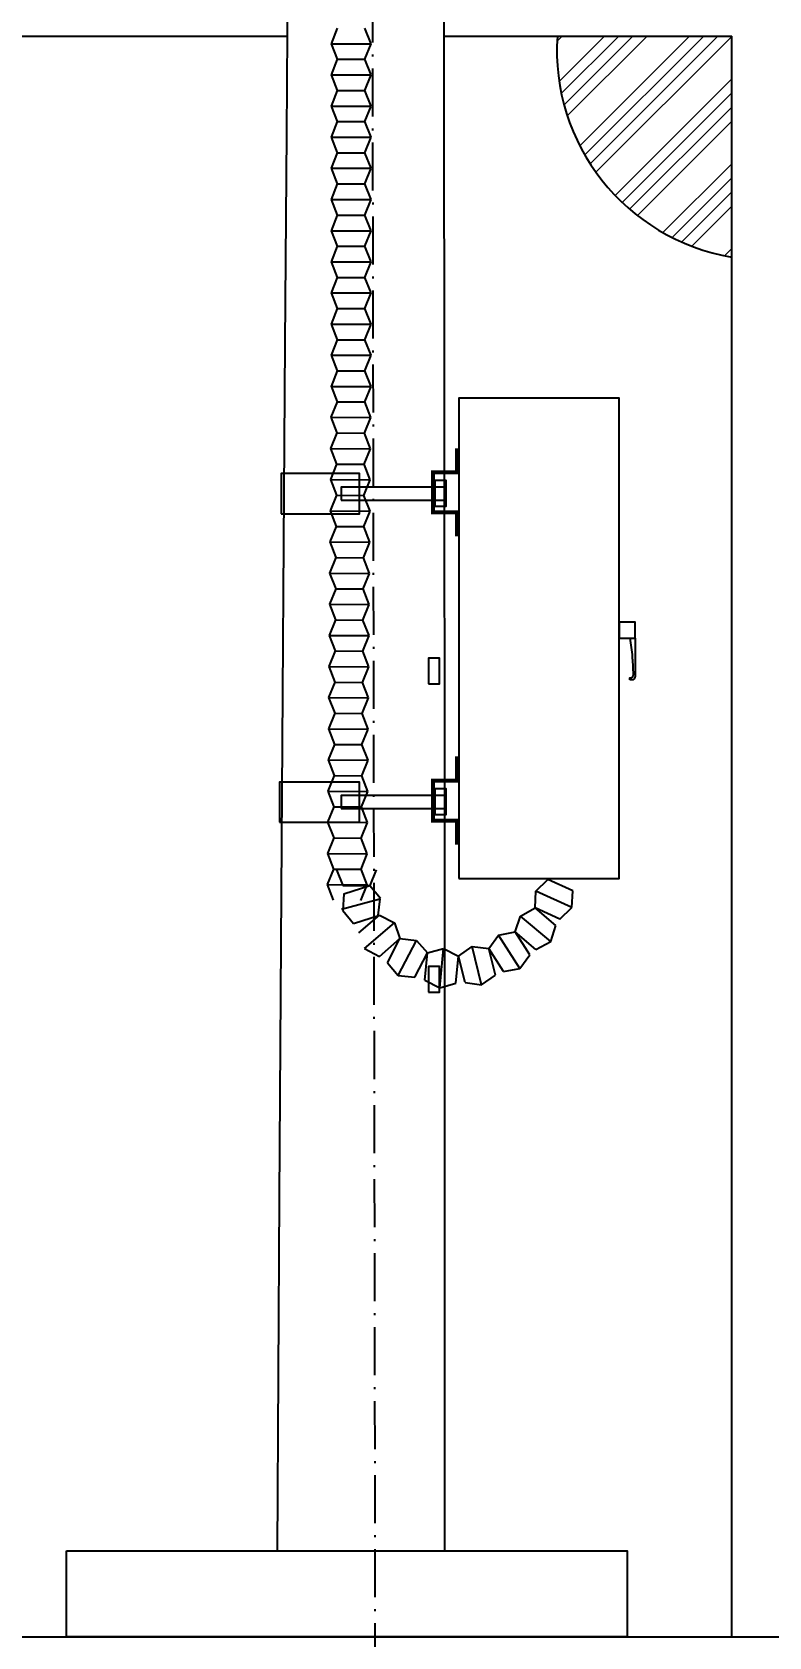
# Model space of a CAD drawing. Header units: inches. Extents: x -246336 to 136055, y -106871 to 69513.
# Drawn here: x -152477 to -151557, y 8287 to 10292 of the extents above; entities that cross this region are included whole.
import ezdxf

# ---------------------------------------------------------------- set-up
doc = ezdxf.new("R2010")
doc.units = ezdxf.units.IN
doc.header["$MEASUREMENT"] = 0
doc.linetypes.add('ACAD_ISO10W100', pattern=[18.5, 12, -3, 0.5, -3])
doc.layers.add('XA-TT1', color=7, linetype='Continuous')
doc.styles.get("Standard").update_dxf_attribs({"font": 'VNTIME_0.TTF', "height": 86})
doc.dimstyles.new('TAM', dxfattribs={"dimscale": 75, "dimtxt": 2, "dimasz": 2, "dimexe": 3, "dimexo": 2, "dimgap": 1, "dimtad": 0, "dimtoh": 1, "dimdec": 0, "dimdsep": 46, "dimtxsty": 'Standard', "dimblk1": 'OBLIQUE', "dimblk2": 'OBLIQUE', "dimsah": 1, "dimcen": -1, "dimdle": 3, "dimclrd": 251, "dimclre": 251, "dimadec": 0, "dimazin": 0, "dimtfac": 1, "dimtdec": 0, "dimtmove": 0, "dimatfit": 3, "dimldrblk": 'OBLIQUE', "dimfxl": 1, "dimtvp": 1, "dimtolj": 1, "dimtzin": 0, "dimarcsym": 0})

# ---------------------------------------------------------------- blocks, each defined once
blk = doc.blocks.new('_OBLIQUE')
at = {"color": 0, "linetype": 'ByBlock'}
blk.add_line((-0.5, -0.5), (0.5, 0.5), dxfattribs=at)
blk = doc.blocks.new('*D41')
at = {"color": 251, "lineweight": -2}
for p, q in [((-155103.5, 8137), (-155103.5, 7178.6)), ((-151603.5, 8137), (-151603.5, 7178.6)), ((-155328.5, 7403.6), (-151378.5, 7403.6))]:
    blk.add_line(p, q, dxfattribs=at)
at = {"layer": 'Defpoints', "color": 0}
for p in [(-155103.5, 8287), (-151603.5, 8287), (-151603.5, 7403.6)]:
    blk.add_point(p, dxfattribs=at)
at = {"color": 251, "lineweight": -2, "xscale": 150, "yscale": 150, "zscale": 150, "rotation": 180}
blk.add_blockref('_OBLIQUE', (-155103.5, 7403.6), dxfattribs=at)
at = {"color": 251, "lineweight": -2, "xscale": 150, "yscale": 150, "zscale": 150}
blk.add_blockref('_OBLIQUE', (-151603.5, 7403.6), dxfattribs=at)
at = {"color": 0, "insert": (-153353.5, 7493), "char_height": 86, "attachment_point": 5}
blk.add_mtext('\\A1;3500', dxfattribs=at)
blk = doc.blocks.new('vvdf')
at = {"layer": 'XA-TT1'}
for p, q in [((7675.8, 32792.5), (7683.5, 32792.5)), ((7692.4, 32772.3), (7689.8, 32792.5)), ((7695.8, 32792.5), (7695.8, 32744.7))]:
    blk.add_line(p, q, dxfattribs=at)
for points in [[(7475.8, 32492.5), (7675.8, 32492.5), (7675.8, 33092.5), (7475.8, 33092.5)], [(7675.8, 32792.5), (7695.8, 32792.5), (7695.8, 32812.5), (7675.8, 32812.5)]]:
    blk.add_lwpolyline(points, close=True, dxfattribs=at)
at = {"layer": 'XA-TT1', "const_width": 5, "flags": 128}
for points in [[(7473.3, 33030), (7473.3, 33000), (7443.3, 33000), (7443.3, 32950), (7473.3, 32950), (7473.3, 32920)], [(7473.3, 32644.8), (7473.3, 32614.8), (7443.3, 32614.8), (7443.3, 32564.8), (7473.3, 32564.8), (7473.3, 32534.8)]]:
    blk.add_lwpolyline(points, dxfattribs=at)
at = {"layer": 'XA-TT1'}
for points in [[(7689.1, 32740.5), (7689.1, 32742), (7689.2, 32742.9), (7691.3, 32743.2), (7693.7, 32749.6), (7693.1, 32762.8), (7692.4, 32772.3)], [(7695.8, 32744.7), (7694.2, 32741.3), (7689.1, 32740.5)]]:
    blk.add_spline(points, degree=3, dxfattribs=at)
blk = doc.blocks.new('ghgh')
at = {"layer": 'XA-TT1', "color": 2}
for p, q in [((-39755.6, 32492.5), (-39747.8, 32473)), ((-39706.1, 32492.5), (-39713.8, 32473)), ((-39506.5, 32465.7), (-39491.5, 32480.3)), ((-39460.5, 32466.4), (-39491.5, 32480.3)), ((-39460.5, 32466.4), (-39491.5, 32480.3)), ((-39747.8, 32473), (-39713.8, 32473)), ((-39746.2, 32462.5), (-39747.5, 32441.6)), ((-39746.2, 32462.5), (-39713.8, 32473)), ((-39713.8, 32473), (-39700.5, 32456.9)), ((-39507.5, 32444.8), (-39506.5, 32465.7)), ((-39461.4, 32445.5), (-39506.5, 32465.7)), ((-39461.4, 32445.5), (-39460.5, 32466.4)), ((-39749.1, 32443.4), (-39701.3, 32456.2)), ((-39747.5, 32441.6), (-39734.2, 32425.5)), ((-39701.3, 32456.2), (-39703.7, 32435.4)), ((-39525.9, 32434.8), (-39507.5, 32444.8)), ((-39476.4, 32430.9), (-39507.5, 32444.8)), ((-39481.4, 32422.9), (-39507.5, 32444.8)), ((-39481.4, 32422.9), (-39507.5, 32444.8)), ((-39476.4, 32430.9), (-39461.4, 32445.5)), ((-39734.2, 32425.5), (-39701.8, 32436)), ((-39727.5, 32413.7), (-39701.8, 32436)), ((-39720.6, 32394), (-39683.2, 32426.4)), ((-39701.8, 32436), (-39683.2, 32426.4)), ((-39683.2, 32426.4), (-39676.3, 32406.6)), ((-39532.5, 32415), (-39525.9, 32434.8)), ((-39488, 32403), (-39525.9, 32434.8)), ((-39488, 32403), (-39481.4, 32422.9)), ((-39702, 32384.3), (-39676.3, 32406.6)), ((-39692, 32376.4), (-39676.3, 32406.6)), ((-39678.3, 32360.6), (-39655.5, 32404.4)), ((-39676.3, 32406.6), (-39655.5, 32404.4)), ((-39655.5, 32404.4), (-39641.8, 32388.6)), ((-39565.3, 32394), (-39553, 32411)), ((-39553, 32411), (-39532.5, 32415)), ((-39526.4, 32369.3), (-39553, 32411)), ((-39506.4, 32393.1), (-39532.5, 32415)), ((-39514.2, 32386.3), (-39532.5, 32415)), ((-39514.2, 32386.3), (-39532.5, 32415)), ((-39506.4, 32393.1), (-39488, 32403)), ((-39720.6, 32394), (-39702, 32384.3)), ((-39657.5, 32358.4), (-39641.8, 32388.6)), ((-39645.2, 32354.8), (-39641.8, 32388.6)), ((-39641.8, 32388.6), (-39621.7, 32394.3)), ((-39626.6, 32345.1), (-39621.7, 32394.3)), ((-39621.7, 32394.3), (-39603.1, 32384.7)), ((-39606.5, 32350.9), (-39603.1, 32384.7)), ((-39603.1, 32384.7), (-39586, 32396.9)), ((-39594.9, 32351.7), (-39603.1, 32384.7)), ((-39574.2, 32348.8), (-39586, 32396.9)), ((-39586, 32396.9), (-39565.3, 32394)), ((-39547, 32365.4), (-39565.3, 32394)), ((-39557.1, 32361), (-39565.3, 32394)), ((-39526.4, 32369.3), (-39514.2, 32386.3)), ((-39692, 32376.4), (-39678.3, 32360.6)), ((-39678.3, 32360.6), (-39657.5, 32358.4)), ((-39574.2, 32348.8), (-39557.1, 32361)), ((-39547, 32365.4), (-39526.4, 32369.3)), ((-39645.2, 32354.8), (-39626.6, 32345.1)), ((-39626.6, 32345.1), (-39606.5, 32350.9)), ((-39594.9, 32351.7), (-39574.2, 32348.8))]:
    blk.add_line(p, q, dxfattribs=at)
blk = doc.blocks.new('vfdsf')
at = {"layer": 'XA-TT1', "color": 2}
for p, q in [((-39754.5, 33544), (-39762.3, 33524.6)), ((-39720.5, 33544), (-39712.8, 33524.6)), ((-39762.3, 33524.6), (-39754.5, 33505.1)), ((-39762.3, 33524.6), (-39712.8, 33524.6)), ((-39712.8, 33524.6), (-39720.5, 33505.1)), ((-39754.5, 33505.1), (-39762.3, 33485.7)), ((-39754.5, 33505.1), (-39720.5, 33505.1)), ((-39754.5, 33505.1), (-39720.5, 33505.1)), ((-39720.5, 33505.1), (-39712.8, 33485.7)), ((-39762.3, 33485.7), (-39754.5, 33466.2)), ((-39762.3, 33485.7), (-39712.8, 33485.7)), ((-39712.8, 33485.7), (-39720.5, 33466.2)), ((-39754.5, 33466.2), (-39762.3, 33446.7)), ((-39754.5, 33466.2), (-39720.5, 33466.2)), ((-39754.5, 33466.2), (-39720.5, 33466.2)), ((-39720.5, 33466.2), (-39712.8, 33446.7)), ((-39762.3, 33446.7), (-39754.5, 33427.3)), ((-39762.3, 33446.7), (-39712.8, 33446.7)), ((-39712.8, 33446.7), (-39720.5, 33427.3)), ((-39754.5, 33427.3), (-39762.3, 33407.8)), ((-39754.5, 33427.3), (-39720.5, 33427.3)), ((-39754.5, 33427.3), (-39720.5, 33427.3)), ((-39720.5, 33427.3), (-39712.8, 33407.8)), ((-39762.3, 33407.8), (-39754.5, 33388.4)), ((-39762.3, 33407.8), (-39712.8, 33407.8)), ((-39712.8, 33407.8), (-39720.5, 33388.4)), ((-39754.5, 33388.4), (-39762.3, 33368.9)), ((-39754.5, 33388.4), (-39720.5, 33388.4)), ((-39754.5, 33388.4), (-39720.5, 33388.4)), ((-39720.5, 33388.4), (-39712.8, 33368.9)), ((-39762.3, 33368.9), (-39754.5, 33349.4)), ((-39762.3, 33368.9), (-39712.8, 33368.9)), ((-39762.3, 33368.9), (-39712.8, 33368.9)), ((-39712.8, 33368.9), (-39720.5, 33349.4)), ((-39754.5, 33349.4), (-39762.3, 33330)), ((-39754.5, 33349.4), (-39720.5, 33349.4)), ((-39754.5, 33349.4), (-39720.5, 33349.4)), ((-39720.5, 33349.4), (-39712.8, 33330)), ((-39762.3, 33330), (-39754.5, 33310.5)), ((-39762.3, 33330), (-39712.8, 33330)), ((-39712.8, 33330), (-39720.5, 33310.5)), ((-39754.5, 33310.5), (-39762.3, 33291)), ((-39754.5, 33310.5), (-39720.5, 33310.5)), ((-39754.5, 33310.5), (-39720.5, 33310.5)), ((-39720.5, 33310.5), (-39712.8, 33291)), ((-39762.3, 33291), (-39754.5, 33271.6)), ((-39762.3, 33291), (-39712.8, 33291)), ((-39712.8, 33291), (-39720.5, 33271.6)), ((-39754.5, 33271.6), (-39762.3, 33252.1)), ((-39754.5, 33271.6), (-39720.5, 33271.6)), ((-39754.5, 33271.6), (-39720.5, 33271.6)), ((-39720.5, 33271.6), (-39712.8, 33252.1)), ((-39762.3, 33252.1), (-39754.5, 33232.7)), ((-39762.3, 33252.1), (-39712.8, 33252.1)), ((-39712.8, 33252.1), (-39720.5, 33232.7)), ((-39754.5, 33232.7), (-39762.3, 33213.2)), ((-39754.5, 33232.7), (-39720.5, 33232.7)), ((-39754.5, 33232.7), (-39720.5, 33232.7)), ((-39720.5, 33232.7), (-39712.8, 33213.2)), ((-39762.3, 33213.2), (-39754.5, 33193.7)), ((-39762.3, 33213.2), (-39712.8, 33213.2)), ((-39712.8, 33213.2), (-39720.5, 33193.7)), ((-39754.5, 33193.7), (-39762.3, 33174.3)), ((-39754.5, 33193.7), (-39720.5, 33193.7)), ((-39754.5, 33193.7), (-39720.5, 33193.7)), ((-39720.5, 33193.7), (-39712.8, 33174.3)), ((-39762.3, 33174.3), (-39754.5, 33154.8)), ((-39762.3, 33174.3), (-39712.8, 33174.3)), ((-39712.8, 33174.3), (-39720.5, 33154.8)), ((-39754.5, 33154.8), (-39762.3, 33135.3)), ((-39754.5, 33154.8), (-39720.5, 33154.8)), ((-39754.5, 33154.8), (-39720.5, 33154.8)), ((-39720.5, 33154.8), (-39712.8, 33135.3)), ((-39762.3, 33135.3), (-39754.5, 33115.9)), ((-39762.3, 33135.3), (-39712.8, 33135.3)), ((-39712.8, 33135.3), (-39720.5, 33115.9)), ((-39754.5, 33115.9), (-39762.3, 33096.4)), ((-39754.5, 33115.9), (-39720.5, 33115.9)), ((-39754.5, 33115.9), (-39720.5, 33115.9)), ((-39720.5, 33115.9), (-39712.8, 33096.4)), ((-39762.3, 33096.4), (-39712.8, 33096.4))]:
    blk.add_line(p, q, dxfattribs=at)
blk.add_blockref('ghgh', (0, 0))

msp = doc.modelspace()

# ---------------------------------------------------------------- hatches: boundary and pattern name
at = {"lineweight": 0}
h = msp.add_hatch(dxfattribs=at)
h.set_pattern_fill('ANSI34', color=8, scale=100, style=0)
h.set_pattern_definition([(45, (-119853.63, -23247.18), (-53.03301, 53.03301), []), (45, (-119835.95, -23247.18), (-53.03301, 53.03301), []), (45, (-119818.275, -23247.18), (-53.03301, 53.03301), []), (45, (-119800.6, -23247.18), (-53.03301, 53.03301), [])])
h.paths.add_polyline_path([(-151603.468, 10286.965), (-151821.28, 10286.965, 0.38575135), (-151603.468, 10010.894)])

# ---------------------------------------------------------------- linework, layer by layer
at = {"color": 2, "linetype": 'ACAD_ISO10W100', "ltscale": 5}
msp.add_line((-152062.793, 16721.461), (-152048.899, 8197.879), dxfattribs=at)
at = {"color": 3}
for p, q in [((-152781.329, 10286.965), (-152158.955, 10286.965)), ((-151962.53, 10286.965), (-151603.468, 10286.965)), ((-151603.468, 8286.965), (-151603.468, 10286.965))]:
    msp.add_line(p, q, dxfattribs=at)
msp.add_lwpolyline([(-152434.316, 8394.47), (-151733.942, 8394.47), (-151733.942, 8286.965), (-152434.316, 8286.965)], close=True)
msp.add_arc((-151560.081, 10269.085), 261.811, 176.084158, 260.46091, dxfattribs=at)
at = {"layer": 'XA-TT1', "color": 2}
for p, q in [((-152103.895, 9849.629), (-152096.321, 9830.107)), ((-152054.44, 9849.238), (-152062.322, 9829.837)), ((-152096.321, 9830.107), (-152104.203, 9810.706)), ((-152096.321, 9830.107), (-152062.322, 9829.837)), ((-152096.321, 9830.107), (-152062.322, 9829.837)), ((-152062.322, 9829.837), (-152054.748, 9810.315)), ((-152104.203, 9810.706), (-152096.629, 9791.184)), ((-152104.203, 9810.706), (-152054.748, 9810.315)), ((-152054.748, 9810.315), (-152062.63, 9790.915)), ((-152096.629, 9791.184), (-152104.511, 9771.783)), ((-152096.629, 9791.184), (-152062.63, 9790.915)), ((-152096.629, 9791.184), (-152062.63, 9790.915)), ((-152062.63, 9790.915), (-152055.056, 9771.392)), ((-152104.511, 9771.783), (-152096.937, 9752.261)), ((-152104.511, 9771.783), (-152055.056, 9771.392)), ((-152055.056, 9771.392), (-152062.938, 9751.992)), ((-152096.937, 9752.261), (-152104.819, 9732.861)), ((-152096.937, 9752.261), (-152062.938, 9751.992)), ((-152096.937, 9752.261), (-152062.938, 9751.992)), ((-152062.938, 9751.992), (-152055.364, 9732.469)), ((-152104.819, 9732.861), (-152097.245, 9713.338)), ((-152104.819, 9732.861), (-152055.364, 9732.469)), ((-152055.364, 9732.469), (-152063.246, 9713.069)), ((-152097.245, 9713.338), (-152105.127, 9693.938)), ((-152097.245, 9713.338), (-152063.246, 9713.069)), ((-152097.245, 9713.338), (-152063.246, 9713.069)), ((-152063.246, 9713.069), (-152055.672, 9693.546)), ((-152105.127, 9693.938), (-152097.553, 9674.415)), ((-152105.127, 9693.938), (-152055.672, 9693.546)), ((-152055.672, 9693.546), (-152063.555, 9674.146)), ((-152097.553, 9674.415), (-152105.436, 9655.015)), ((-152097.553, 9674.415), (-152063.555, 9674.146)), ((-152097.553, 9674.415), (-152063.555, 9674.146)), ((-152063.555, 9674.146), (-152055.981, 9654.623)), ((-152105.436, 9655.015), (-152097.862, 9635.492)), ((-152105.436, 9655.015), (-152055.981, 9654.623)), ((-152055.981, 9654.623), (-152063.863, 9635.223)), ((-152097.862, 9635.492), (-152105.744, 9616.092)), ((-152097.862, 9635.492), (-152063.863, 9635.223)), ((-152097.862, 9635.492), (-152063.863, 9635.223)), ((-152063.863, 9635.223), (-152056.289, 9615.7)), ((-152105.744, 9616.092), (-152098.17, 9596.569)), ((-152105.744, 9616.092), (-152056.289, 9615.7)), ((-152056.289, 9615.7), (-152064.171, 9596.3)), ((-152098.17, 9596.569), (-152106.052, 9577.169)), ((-152098.17, 9596.569), (-152064.171, 9596.3)), ((-152098.17, 9596.569), (-152064.171, 9596.3)), ((-152064.171, 9596.3), (-152056.597, 9576.778)), ((-152106.052, 9577.169), (-152098.478, 9557.646)), ((-152106.052, 9577.169), (-152056.597, 9576.778)), ((-152056.597, 9576.778), (-152064.479, 9557.377)), ((-152098.478, 9557.646), (-152106.36, 9538.246)), ((-152098.478, 9557.646), (-152064.479, 9557.377)), ((-152098.478, 9557.646), (-152064.479, 9557.377)), ((-152064.479, 9557.377), (-152056.905, 9537.855)), ((-152106.36, 9538.246), (-152098.786, 9518.723)), ((-152106.36, 9538.246), (-152056.905, 9537.855)), ((-152056.905, 9537.855), (-152064.787, 9518.454)), ((-152098.786, 9518.723), (-152106.668, 9499.323)), ((-152098.786, 9518.723), (-152064.787, 9518.454)), ((-152098.786, 9518.723), (-152064.787, 9518.454)), ((-152064.787, 9518.454), (-152057.213, 9498.932)), ((-152106.668, 9499.323), (-152099.094, 9479.801)), ((-152106.668, 9499.323), (-152057.213, 9498.932)), ((-152057.213, 9498.932), (-152065.095, 9479.531)), ((-152099.094, 9479.801), (-152106.976, 9460.4)), ((-152099.094, 9479.801), (-152065.095, 9479.531)), ((-152099.094, 9479.801), (-152065.095, 9479.531)), ((-152065.095, 9479.531), (-152057.521, 9460.009)), ((-152106.976, 9460.4), (-152099.402, 9440.878)), ((-152106.976, 9460.4), (-152057.521, 9460.009)), ((-152057.521, 9460.009), (-152065.403, 9440.609)), ((-152099.402, 9440.878), (-152107.284, 9421.477)), ((-152099.402, 9440.878), (-152065.403, 9440.609)), ((-152099.402, 9440.878), (-152065.403, 9440.609)), ((-152065.403, 9440.609), (-152057.829, 9421.086)), ((-152107.284, 9421.477), (-152057.829, 9421.086)), ((-152107.284, 9421.477), (-152099.71, 9401.955)), ((-152057.829, 9421.086), (-152065.711, 9401.686)), ((-152099.71, 9401.955), (-152107.592, 9382.555)), ((-152099.71, 9401.955), (-152065.711, 9401.686)), ((-152099.71, 9401.955), (-152065.711, 9401.686)), ((-152065.711, 9401.686), (-152058.137, 9382.163)), ((-152107.592, 9382.555), (-152100.018, 9363.032)), ((-152107.592, 9382.555), (-152058.137, 9382.163)), ((-152058.137, 9382.163), (-152066.019, 9362.763)), ((-152100.018, 9363.032), (-152107.9, 9343.632)), ((-152107.9, 9343.632), (-152100.326, 9324.109)), ((-152107.9, 9343.632), (-152058.445, 9343.24)), ((-152100.018, 9363.032), (-152066.019, 9362.763)), ((-152100.018, 9363.032), (-152066.019, 9362.763)), ((-152058.445, 9343.24), (-152066.327, 9323.84)), ((-152066.019, 9362.763), (-152058.445, 9343.24)), ((-152100.326, 9324.109), (-152108.208, 9304.709)), ((-152100.326, 9324.109), (-152066.327, 9323.84)), ((-152100.326, 9324.109), (-152066.327, 9323.84)), ((-152066.327, 9323.84), (-152058.753, 9304.317)), ((-152108.208, 9304.709), (-152100.634, 9285.186)), ((-152108.208, 9304.709), (-152058.753, 9304.317)), ((-152058.753, 9304.317), (-152066.635, 9284.917)), ((-152100.634, 9285.186), (-152108.516, 9265.786)), ((-152100.634, 9285.186), (-152066.635, 9284.917)), ((-152100.634, 9285.186), (-152066.635, 9284.917)), ((-152066.635, 9284.917), (-152059.061, 9265.394)), ((-152108.516, 9265.786), (-152100.942, 9246.263)), ((-152108.516, 9265.786), (-152059.061, 9265.394)), ((-152059.061, 9265.394), (-152066.943, 9245.994)), ((-152100.942, 9246.263), (-152108.824, 9226.863)), ((-152100.942, 9246.263), (-152066.943, 9245.994)), ((-152100.942, 9246.263), (-152066.943, 9245.994)), ((-152066.943, 9245.994), (-152059.369, 9226.471)), ((-152108.824, 9226.863), (-152101.25, 9207.34)), ((-152108.824, 9226.863), (-152059.369, 9226.471)), ((-152059.369, 9226.471), (-152067.252, 9207.071))]:
    msp.add_line(p, q, dxfattribs=at)
at = {"layer": 'XA-TT1', "color": 1}
msp.add_line((-155810.997, 8286.965), (-151125.038, 8286.965), dxfattribs=at)
at = {"layer": 'XA-TT1', "color": 7, "flags": 128}
for points in [[(-152155.128, 10860.965), (-152159.771, 10164.571)], [(-151962.472, 10164.571), (-151962.802, 10860.965)], [(-152159.771, 10164.571), (-152161.513, 9903.212)], [(-151962.348, 9903.212), (-151962.472, 10164.571)], [(-152161.513, 9903.212), (-152166.089, 9216.812)], [(-151962.023, 9216.812), (-151962.348, 9903.212)], [(-152166.089, 9216.812), (-152168.628, 8835.99)], [(-151961.842, 8835.99), (-151962.023, 9216.812)], [(-152168.628, 8835.99), (-152171.203, 8394.47)], [(-151961.659, 8394.47), (-151961.842, 8835.99)]]:
    msp.add_lwpolyline(points, dxfattribs=at)
at = {"layer": 'XA-TT1'}
for points in [[(-152166.279, 9690.265), (-152068.341, 9690.265), (-152068.341, 9740.265), (-152166.279, 9740.265)], [(-151974.242, 9699.715), (-151960.243, 9699.715), (-151960.243, 9731.741), (-151974.242, 9731.741)], [(-152091.266, 9707.265), (-151960.21, 9707.265), (-151960.21, 9723.265), (-152091.266, 9723.265)], [(-151982.311, 9477.75), (-151968.312, 9477.75), (-151968.312, 9509.777), (-151982.311, 9509.777)], [(-152168.313, 9305.012), (-152068.341, 9305.012), (-152068.341, 9355.012), (-152168.313, 9355.012)], [(-151974.242, 9314.462), (-151960.243, 9314.462), (-151960.243, 9346.489), (-151974.242, 9346.489)], [(-152091.266, 9322.012), (-151960.21, 9322.012), (-151960.21, 9338.012), (-152091.266, 9338.012)], [(-151982.311, 9092.498), (-151968.312, 9092.498), (-151968.312, 9124.524), (-151982.311, 9124.524)]]:
    msp.add_lwpolyline(points, close=True, dxfattribs=at)

# ---------------------------------------------------------------- block references
for name, p in [('vfdsf', (-112341.625, -23247.183)), ('vvdf', (-159420.029, -23257.909))]:
    msp.add_blockref(name, p)

# ---------------------------------------------------------------- dimensions: what is measured, and where the dimension line sits
dim = msp.add_linear_dim(base=(-151603.468, 7403.61), p1=(-155103.468, 8286.965), p2=(-151603.468, 8286.965), dimstyle='TAM')
dim.commit()
dim.dimension.update_dxf_attribs({"geometry": '*D41', "text_midpoint": (-153353.468, 7492.965)})

doc.saveas('drawing.dxf')
